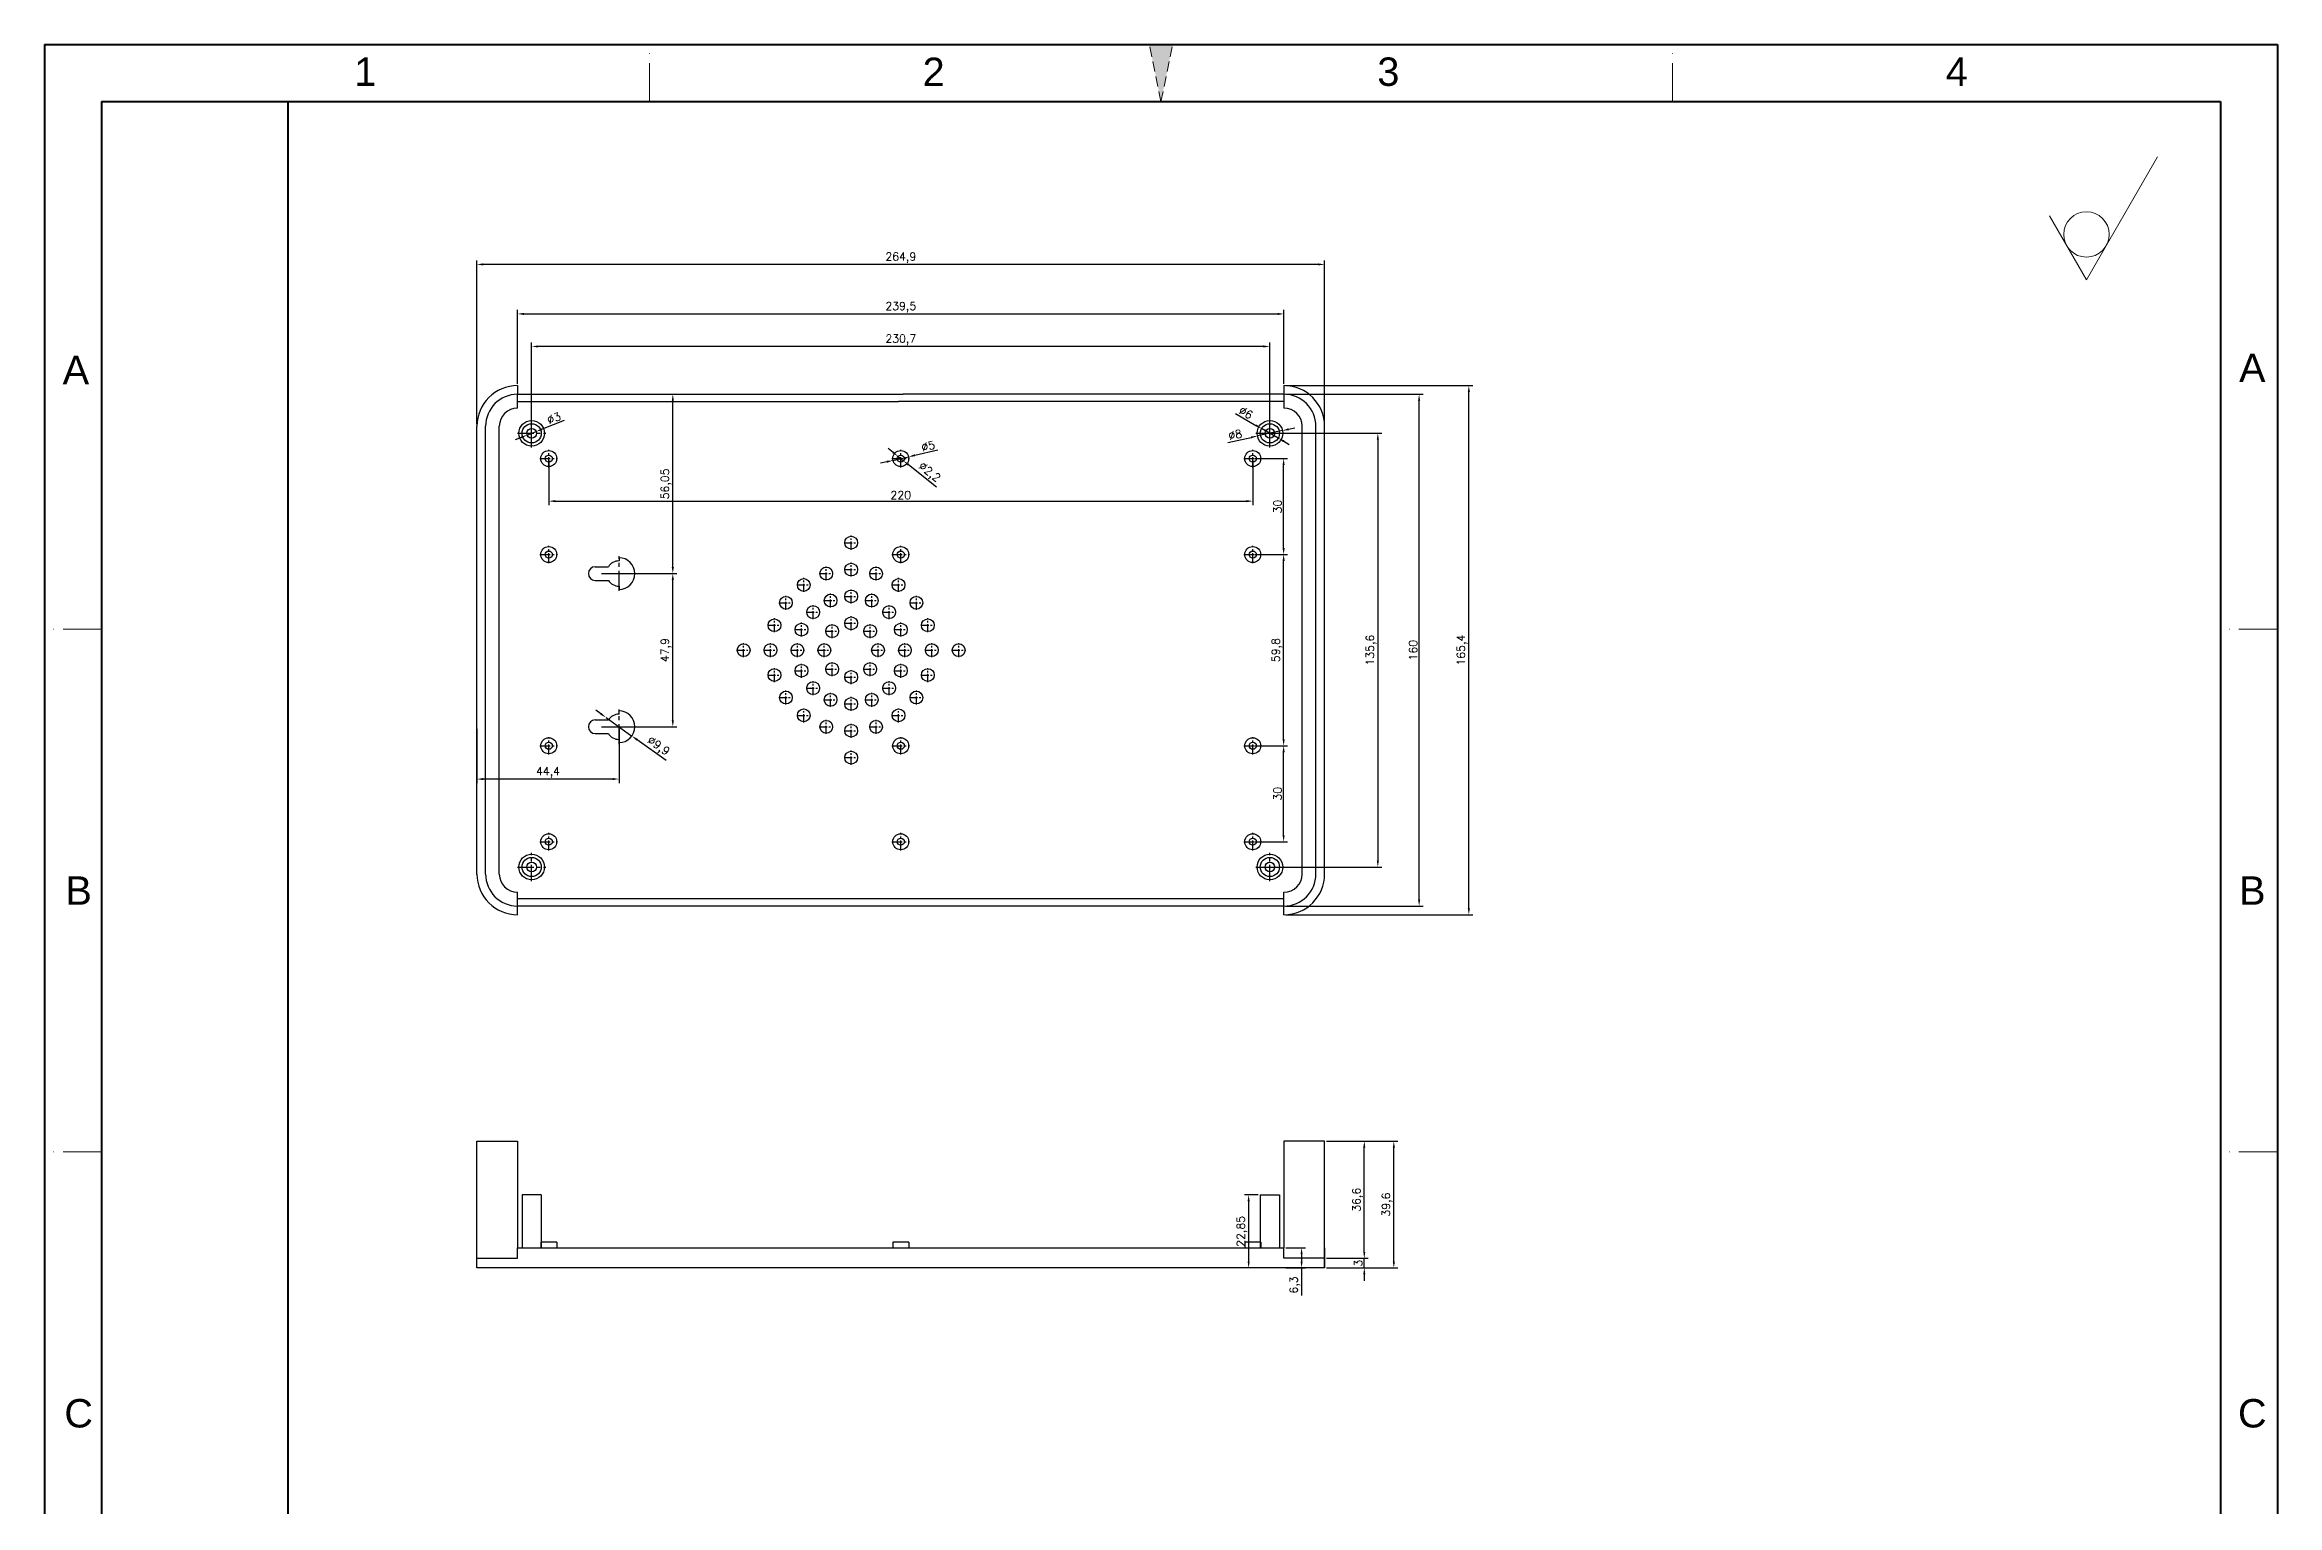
# Model space of a CAD drawing. Header units: millimetres. Extents: x 7826 to 8523, y -471 to 548.
# Drawn here: x 7826 to 8523, y 91 to 548 of the extents above; entities that cross this region are included whole.
import ezdxf
from ezdxf.enums import TextEntityAlignment as Align

# ---------------------------------------------------------------- set-up
doc = ezdxf.new("R2010")
doc.units = ezdxf.units.MM
for name, pattern in [('ACAD_ISO10W100', [18, 12, -3, 0, -3]), ('CENTER', [50.8, 31.75, -6.35, 6.35, -6.35]), ('HIDDEN2', [4.7625, 3.175, -1.5875])]:
    doc.linetypes.add(name, pattern=pattern)
for name, color, linetype, lineweight in [('dim', 82, 'Continuous', 9), ('图层1', 7, 'ACAD_ISO10W100', 15), ('图层4', 7, 'Continuous', 40), ('图层5', 7, 'HIDDEN2', 15), ('细实线', 3, 'Continuous', 18)]:
    doc.layers.add(name, color=color, linetype=linetype, lineweight=lineweight)
doc.layers.add('尺寸线', color=7, linetype='Continuous')
doc.styles.get("Standard").update_dxf_attribs({"font": 'txt', "bigfont": 'gbcbig.shx'})
doc.styles.add('样式 3', font='arial.ttf', dxfattribs={"height": 3.8})
doc.dimstyles.new('ISO-25', dxfattribs={"dimtxt": 2.5, "dimasz": 2.5, "dimexe": 1.25, "dimexo": 0.625, "dimtad": 1, "dimtxsty": 'Standard', "dimcen": 2.5, "dimadec": 0, "dimazin": 0, "dimtfac": 1, "dimtmove": 0, "dimatfit": 3, "dimfxl": 1, "dimarcsym": 0})

# ---------------------------------------------------------------- blocks, each defined once
blk = doc.blocks.new('*D365')
at = {"layer": 'Defpoints', "color": 0}
for p in [(8208.53, 426.43), (8208.53, 290.83), (8242.26, 290.83)]:
    blk.add_point(p, dxfattribs=at)
at = {"layer": 'dim', "color": 0, "lineweight": -2}
for p, q in [((8209.15, 426.43), (8243.51, 426.43)), ((8242.26, 424.43), (8242.26, 292.83)), ((8209.15, 290.83), (8243.51, 290.83))]:
    blk.add_line(p, q, dxfattribs=at)
at = {"layer": 'dim', "color": 0}
for points in [[(8241.93, 424.43), (8242.59, 424.43), (8242.26, 426.43)], [(8241.93, 292.83), (8242.59, 292.83), (8242.26, 290.83)]]:
    blk.add_solid(points, dxfattribs=at)
at = {"layer": 'dim', "color": 0, "insert": (8240.18, 358.63), "char_height": 2.5, "attachment_point": 5, "rotation": 90}
blk.add_mtext('135,6', dxfattribs=at)
blk = doc.blocks.new('*D366')
at = {"layer": 'Defpoints', "color": 0}
for p in [(7977.83, 453.58), (7977.83, 426.43), (8208.53, 426.43)]:
    blk.add_point(p, dxfattribs=at)
at = {"layer": 'dim', "color": 0, "lineweight": -2}
for p, q in [((7977.83, 427.05), (7977.83, 454.83)), ((8206.53, 453.58), (7979.83, 453.58)), ((8208.53, 427.05), (8208.53, 454.83))]:
    blk.add_line(p, q, dxfattribs=at)
at = {"layer": 'dim', "color": 0}
for points in [[(7979.83, 453.91), (7979.83, 453.25), (7977.83, 453.58)], [(8206.53, 453.91), (8206.53, 453.25), (8208.53, 453.58)]]:
    blk.add_solid(points, dxfattribs=at)
at = {"layer": 'dim', "color": 0, "insert": (8093.18, 455.66), "char_height": 2.5, "attachment_point": 5}
blk.add_mtext('230,7', dxfattribs=at)
blk = doc.blocks.new('*D367')
at = {"layer": 'Defpoints', "color": 0}
for p in [(8212.93, 463.76), (7973.43, 441.33), (8212.93, 441.33)]:
    blk.add_point(p, dxfattribs=at)
at = {"layer": 'dim', "color": 0, "lineweight": -2}
for p, q in [((7973.43, 441.95), (7973.43, 465.01)), ((7975.43, 463.76), (8210.93, 463.76)), ((8212.93, 441.95), (8212.93, 465.01))]:
    blk.add_line(p, q, dxfattribs=at)
at = {"layer": 'dim', "color": 0}
for points in [[(7975.43, 464.09), (7975.43, 463.42), (7973.43, 463.76)], [(8210.93, 464.09), (8210.93, 463.42), (8212.93, 463.76)]]:
    blk.add_solid(points, dxfattribs=at)
at = {"layer": 'dim', "color": 0, "insert": (8093.18, 465.84), "char_height": 2.5, "attachment_point": 5}
blk.add_mtext('239,5', dxfattribs=at)
blk = doc.blocks.new('*D368')
at = {"layer": 'Defpoints', "color": 0}
for p in [(7983.18, 418.53), (8203.18, 418.53), (8203.18, 405.22)]:
    blk.add_point(p, dxfattribs=at)
at = {"layer": 'dim', "color": 0, "lineweight": -2}
for p, q in [((7983.18, 417.9), (7983.18, 403.97)), ((8203.18, 417.9), (8203.18, 403.97)), ((7985.18, 405.22), (8201.18, 405.22))]:
    blk.add_line(p, q, dxfattribs=at)
at = {"layer": 'dim', "color": 0}
for points in [[(7985.18, 405.56), (7985.18, 404.89), (7983.18, 405.22)], [(8201.18, 405.56), (8201.18, 404.89), (8203.18, 405.22)]]:
    blk.add_solid(points, dxfattribs=at)
at = {"layer": 'dim', "color": 0, "insert": (8093.18, 407.1), "char_height": 2.5, "attachment_point": 5}
blk.add_mtext('220', dxfattribs=at)
blk = doc.blocks.new('*D369')
at = {"layer": 'Defpoints', "color": 0}
for p in [(8203.18, 328.73), (8212.82, 328.73), (8203.18, 298.73)]:
    blk.add_point(p, dxfattribs=at)
at = {"layer": 'dim', "color": 0, "lineweight": -2}
for p, q in [((8203.8, 328.73), (8214.07, 328.73)), ((8212.82, 300.73), (8212.82, 326.73)), ((8203.8, 298.73), (8214.07, 298.73))]:
    blk.add_line(p, q, dxfattribs=at)
at = {"layer": 'dim', "color": 0}
for points in [[(8212.48, 326.73), (8213.15, 326.73), (8212.82, 328.73)], [(8212.48, 300.73), (8213.15, 300.73), (8212.82, 298.73)]]:
    blk.add_solid(points, dxfattribs=at)
at = {"layer": 'dim', "color": 0, "insert": (8210.94, 313.73), "char_height": 2.5, "attachment_point": 5, "rotation": 90}
blk.add_mtext('30', dxfattribs=at)
blk = doc.blocks.new('*D370')
at = {"layer": 'Defpoints', "color": 0}
for p in [(8203.18, 388.53), (8212.82, 388.53), (8203.18, 328.73)]:
    blk.add_point(p, dxfattribs=at)
at = {"layer": 'dim', "color": 0, "lineweight": -2}
for p, q in [((8203.8, 388.53), (8214.07, 388.53)), ((8212.82, 330.73), (8212.82, 386.53)), ((8203.8, 328.73), (8214.07, 328.73))]:
    blk.add_line(p, q, dxfattribs=at)
at = {"layer": 'dim', "color": 0}
for points in [[(8212.48, 386.53), (8213.15, 386.53), (8212.82, 388.53)], [(8212.48, 330.73), (8213.15, 330.73), (8212.82, 328.73)]]:
    blk.add_solid(points, dxfattribs=at)
at = {"layer": 'dim', "color": 0, "insert": (8210.73, 358.63), "char_height": 2.5, "attachment_point": 5, "rotation": 90}
blk.add_mtext('59,8', dxfattribs=at)
blk = doc.blocks.new('*D371')
at = {"layer": 'Defpoints', "color": 0}
for p in [(8203.18, 418.53), (8212.82, 418.53), (8203.18, 388.53)]:
    blk.add_point(p, dxfattribs=at)
at = {"layer": 'dim', "color": 0, "lineweight": -2}
for p, q in [((8203.8, 418.53), (8214.07, 418.53)), ((8212.82, 390.53), (8212.82, 416.53)), ((8203.8, 388.53), (8214.07, 388.53))]:
    blk.add_line(p, q, dxfattribs=at)
at = {"layer": 'dim', "color": 0}
for points in [[(8212.48, 416.53), (8213.15, 416.53), (8212.82, 418.53)], [(8212.48, 390.53), (8213.15, 390.53), (8212.82, 388.53)]]:
    blk.add_solid(points, dxfattribs=at)
at = {"layer": 'dim', "color": 0, "insert": (8210.94, 403.53), "char_height": 2.5, "attachment_point": 5, "rotation": 90}
blk.add_mtext('30', dxfattribs=at)
blk = doc.blocks.new('*D372')
at = {"layer": 'Defpoints', "color": 0}
for p in [(8005.13, 382.58), (8021.94, 382.58), (8005.13, 334.68)]:
    blk.add_point(p, dxfattribs=at)
at = {"layer": 'dim', "color": 0, "lineweight": -2}
for p, q in [((8005.75, 382.58), (8023.19, 382.58)), ((8021.94, 336.68), (8021.94, 380.58)), ((8005.75, 334.68), (8023.19, 334.68))]:
    blk.add_line(p, q, dxfattribs=at)
at = {"layer": 'dim', "color": 0}
for points in [[(8021.61, 380.58), (8022.28, 380.58), (8021.94, 382.58)], [(8021.61, 336.68), (8022.28, 336.68), (8021.94, 334.68)]]:
    blk.add_solid(points, dxfattribs=at)
at = {"layer": 'dim', "color": 0, "insert": (8019.86, 358.63), "char_height": 2.5, "attachment_point": 5, "rotation": 90}
blk.add_mtext('47,9', dxfattribs=at)
blk = doc.blocks.new('*D373')
at = {"layer": 'Defpoints', "color": 0}
for p in [(8005.13, 438.63), (8021.94, 438.63), (8005.13, 382.58)]:
    blk.add_point(p, dxfattribs=at)
at = {"layer": 'dim', "color": 0, "lineweight": -2}
for p, q in [((8005.75, 438.63), (8023.19, 438.63)), ((8021.94, 384.58), (8021.94, 436.63)), ((8005.75, 382.58), (8023.19, 382.58))]:
    blk.add_line(p, q, dxfattribs=at)
at = {"layer": 'dim', "color": 0}
for points in [[(8021.61, 436.63), (8022.28, 436.63), (8021.94, 438.63)], [(8021.61, 384.58), (8022.28, 384.58), (8021.94, 382.58)]]:
    blk.add_solid(points, dxfattribs=at)
at = {"layer": 'dim', "color": 0, "insert": (8019.86, 410.6), "char_height": 2.5, "attachment_point": 5, "rotation": 90}
blk.add_mtext('56,05', dxfattribs=at)
blk = doc.blocks.new('*D374')
at = {"layer": 'Defpoints', "color": 0}
for p in [(7960.73, 334.68), (8005.13, 334.68), (7960.73, 318.33)]:
    blk.add_point(p, dxfattribs=at)
at = {"layer": 'dim', "color": 0, "lineweight": -2}
for p, q in [((7960.73, 334.05), (7960.73, 317.08)), ((8005.13, 334.05), (8005.13, 317.08)), ((8003.13, 318.33), (7962.73, 318.33))]:
    blk.add_line(p, q, dxfattribs=at)
at = {"layer": 'dim', "color": 0}
for points in [[(7962.73, 318.66), (7962.73, 317.99), (7960.73, 318.33)], [(8003.13, 318.66), (8003.13, 317.99), (8005.13, 318.33)]]:
    blk.add_solid(points, dxfattribs=at)
at = {"layer": 'dim', "color": 0, "insert": (7982.93, 320.41), "char_height": 2.5, "attachment_point": 5}
blk.add_mtext('44,4', dxfattribs=at)
blk = doc.blocks.new('*D375')
at = {"layer": 'Defpoints', "color": 0}
for p in [(7960.73, 479.23), (7960.73, 428.63), (8225.63, 428.63)]:
    blk.add_point(p, dxfattribs=at)
at = {"layer": 'dim', "color": 0, "lineweight": -2}
for p, q in [((7960.73, 429.25), (7960.73, 480.48)), ((8223.63, 479.23), (7962.73, 479.23)), ((8225.63, 429.25), (8225.63, 480.48))]:
    blk.add_line(p, q, dxfattribs=at)
at = {"layer": 'dim', "color": 0}
for points in [[(7962.73, 479.57), (7962.73, 478.9), (7960.73, 479.23)], [(8223.63, 479.57), (8223.63, 478.9), (8225.63, 479.23)]]:
    blk.add_solid(points, dxfattribs=at)
at = {"layer": 'dim', "color": 0, "insert": (8093.18, 481.32), "char_height": 2.5, "attachment_point": 5}
blk.add_mtext('264,9', dxfattribs=at)
blk = doc.blocks.new('*D376')
at = {"layer": 'Defpoints', "color": 0}
for p in [(8212.93, 441.33), (8270.7, 441.33), (8212.93, 275.93)]:
    blk.add_point(p, dxfattribs=at)
at = {"layer": 'dim', "color": 0, "lineweight": -2}
for p, q in [((8213.55, 441.33), (8271.95, 441.33)), ((8270.7, 277.93), (8270.7, 439.33)), ((8213.55, 275.93), (8271.95, 275.93))]:
    blk.add_line(p, q, dxfattribs=at)
at = {"layer": 'dim', "color": 0}
for points in [[(8270.37, 439.33), (8271.04, 439.33), (8270.7, 441.33)], [(8270.37, 277.93), (8271.04, 277.93), (8270.7, 275.93)]]:
    blk.add_solid(points, dxfattribs=at)
at = {"layer": 'dim', "color": 0, "insert": (8268.62, 358.63), "char_height": 2.5, "attachment_point": 5, "rotation": 90}
blk.add_mtext('165,4', dxfattribs=at)
blk = doc.blocks.new('*D377')
at = {"layer": 'Defpoints', "color": 0}
for p in [(8212.93, 438.63), (8255.16, 438.63), (8212.93, 278.63)]:
    blk.add_point(p, dxfattribs=at)
at = {"layer": 'dim', "color": 0, "lineweight": -2}
for p, q in [((8213.55, 438.63), (8256.41, 438.63)), ((8255.16, 280.63), (8255.16, 436.63)), ((8213.55, 278.63), (8256.41, 278.63))]:
    blk.add_line(p, q, dxfattribs=at)
at = {"layer": 'dim', "color": 0}
for points in [[(8254.83, 436.63), (8255.5, 436.63), (8255.16, 438.63)], [(8254.83, 280.63), (8255.5, 280.63), (8255.16, 278.63)]]:
    blk.add_solid(points, dxfattribs=at)
at = {"layer": 'dim', "color": 0, "insert": (8253.29, 358.63), "char_height": 2.5, "attachment_point": 5, "rotation": 90}
blk.add_mtext('160', dxfattribs=at)
blk = doc.blocks.new('*D378')
at = {"layer": 'Defpoints', "color": 0}
for p in [(8095.61, 419.09), (8090.74, 417.97)]:
    blk.add_point(p, dxfattribs=at)
at = {"layer": 'dim', "color": 0, "lineweight": -2}
for p, q in [((8090.74, 417.97), (8095.61, 419.09)), ((8104.79, 421.21), (8097.56, 419.54)), ((8088.79, 417.52), (8086.84, 417.07))]:
    blk.add_line(p, q, dxfattribs=at)
at = {"layer": 'dim', "color": 0}
for points in [[(8097.49, 419.87), (8097.64, 419.22), (8095.61, 419.09)], [(8088.72, 417.84), (8088.87, 417.19), (8090.74, 417.97)]]:
    blk.add_solid(points, dxfattribs=at)
at = {"layer": 'dim', "color": 0, "insert": (8101.73, 422.43), "char_height": 2.5, "attachment_point": 5, "rotation": 12.99983}
blk.add_mtext('∅5', dxfattribs=at)
blk = doc.blocks.new('*D379')
at = {"layer": 'Defpoints', "color": 0}
for p in [(8092.32, 419.22), (8094.03, 417.84)]:
    blk.add_point(p, dxfattribs=at)
at = {"layer": 'dim', "color": 0, "lineweight": -2}
for p, q in [((8090.76, 420.47), (8089.2, 421.72)), ((8092.32, 419.22), (8094.03, 417.84)), ((8104.3, 409.59), (8095.59, 416.59))]:
    blk.add_line(p, q, dxfattribs=at)
at = {"layer": 'dim', "color": 0}
for points in [[(8090.97, 420.73), (8090.55, 420.21), (8092.32, 419.22)], [(8095.8, 416.85), (8095.38, 416.33), (8094.03, 417.84)]]:
    blk.add_solid(points, dxfattribs=at)
at = {"layer": 'dim', "color": 0, "insert": (8102.03, 414.09), "char_height": 2.5, "attachment_point": 5, "rotation": 321.21682}
blk.add_mtext('∅2,2', dxfattribs=at)
blk = doc.blocks.new('*D380')
at = {"layer": 'Defpoints', "color": 0}
for p in [(8212.44, 427.27), (8204.62, 425.59)]:
    blk.add_point(p, dxfattribs=at)
at = {"layer": 'dim', "color": 0, "lineweight": -2}
for p, q in [((8212.44, 427.27), (8204.62, 425.59)), ((8214.39, 427.69), (8216.35, 428.12)), ((8195.41, 423.6), (8202.66, 425.16))]:
    blk.add_line(p, q, dxfattribs=at)
at = {"layer": 'dim', "color": 0}
for points in [[(8214.32, 428.02), (8214.46, 427.37), (8212.44, 427.27)], [(8202.59, 425.49), (8202.73, 424.84), (8204.62, 425.59)]]:
    blk.add_solid(points, dxfattribs=at)
at = {"layer": 'dim', "color": 0, "insert": (8197.66, 426), "char_height": 2.5, "attachment_point": 5, "rotation": 12.17061}
blk.add_mtext('∅8', dxfattribs=at)
blk = doc.blocks.new('*D381')
at = {"layer": 'Defpoints', "color": 0}
for p in [(8205.92, 427.92), (8211.13, 424.94)]:
    blk.add_point(p, dxfattribs=at)
at = {"layer": 'dim', "color": 0, "lineweight": -2}
for p, q in [((8197.74, 432.59), (8204.18, 428.91)), ((8211.13, 424.94), (8205.92, 427.92)), ((8212.87, 423.95), (8214.6, 422.96))]:
    blk.add_line(p, q, dxfattribs=at)
at = {"layer": 'dim', "color": 0}
for points in [[(8204.35, 429.2), (8204.02, 428.62), (8205.92, 427.92)], [(8213.03, 424.24), (8212.7, 423.66), (8211.13, 424.94)]]:
    blk.add_solid(points, dxfattribs=at)
at = {"layer": 'dim', "color": 0, "insert": (8201.03, 432.87), "char_height": 2.5, "attachment_point": 5, "rotation": 330.26578}
blk.add_mtext('∅6', dxfattribs=at)
blk = doc.blocks.new('*D382')
at = {"layer": 'Defpoints', "color": 0}
for p in [(7976.43, 425.88), (7979.22, 426.98)]:
    blk.add_point(p, dxfattribs=at)
at = {"layer": 'dim', "color": 0, "lineweight": -2}
for p, q in [((7976.43, 425.88), (7979.22, 426.98)), ((7987.99, 430.41), (7981.08, 427.71)), ((7974.57, 425.15), (7972.71, 424.42))]:
    blk.add_line(p, q, dxfattribs=at)
at = {"layer": 'dim', "color": 0}
for points in [[(7974.45, 425.46), (7974.69, 424.84), (7976.43, 425.88)], [(7980.96, 428.02), (7981.21, 427.4), (7979.22, 426.98)]]:
    blk.add_solid(points, dxfattribs=at)
at = {"layer": 'dim', "color": 0, "insert": (7984.78, 431.17), "char_height": 2.5, "attachment_point": 5, "rotation": 21.40558}
blk.add_mtext('∅3', dxfattribs=at)
blk = doc.blocks.new('*D383')
at = {"layer": 'Defpoints', "color": 0}
for p in [(8001.11, 337.57), (8009.14, 331.79)]:
    blk.add_point(p, dxfattribs=at)
at = {"layer": 'dim', "color": 0, "lineweight": -2}
for p, q in [((7999.48, 338.74), (7997.86, 339.9)), ((8001.11, 337.57), (8009.14, 331.79)), ((8019.83, 324.1), (8010.77, 330.62))]:
    blk.add_line(p, q, dxfattribs=at)
at = {"layer": 'dim', "color": 0}
for points in [[(7999.68, 339.01), (7999.29, 338.47), (8001.11, 337.57)], [(8010.96, 330.89), (8010.57, 330.35), (8009.14, 331.79)]]:
    blk.add_solid(points, dxfattribs=at)
at = {"layer": 'dim', "color": 0, "insert": (8017.33, 328.47), "char_height": 2.5, "attachment_point": 5, "rotation": 324.27487}
blk.add_mtext('∅9,9', dxfattribs=at)
blk = doc.blocks.new('*D384')
at = {"layer": 'Defpoints', "color": 0}
for p in [(8225.63, 168.49), (8238.03, 168.49), (8225.63, 165.49)]:
    blk.add_point(p, dxfattribs=at)
at = {"layer": 'dim', "color": 0, "lineweight": -2}
for p, q in [((8226.25, 168.49), (8239.28, 168.49)), ((8238.03, 170.49), (8238.03, 172.49)), ((8238.03, 165.49), (8238.03, 168.49)), ((8226.25, 165.49), (8239.28, 165.49)), ((8238.03, 163.49), (8238.03, 161.49))]:
    blk.add_line(p, q, dxfattribs=at)
at = {"layer": 'dim', "color": 0}
for points in [[(8237.7, 170.49), (8238.36, 170.49), (8238.03, 168.49)], [(8237.7, 163.49), (8238.36, 163.49), (8238.03, 165.49)]]:
    blk.add_solid(points, dxfattribs=at)
at = {"layer": 'dim', "color": 0, "insert": (8236.15, 166.99), "char_height": 2.5, "attachment_point": 5, "rotation": 90}
blk.add_mtext('3', dxfattribs=at)
blk = doc.blocks.new('*D385')
at = {"layer": 'Defpoints', "color": 0}
for p in [(8225.63, 205.09), (8238.03, 205.09), (8225.63, 168.49)]:
    blk.add_point(p, dxfattribs=at)
at = {"layer": 'dim', "color": 0, "lineweight": -2}
for p, q in [((8226.25, 205.09), (8239.28, 205.09)), ((8238.03, 170.49), (8238.03, 203.09)), ((8226.25, 168.49), (8239.28, 168.49))]:
    blk.add_line(p, q, dxfattribs=at)
at = {"layer": 'dim', "color": 0}
for points in [[(8237.7, 203.09), (8238.36, 203.09), (8238.03, 205.09)], [(8237.7, 170.49), (8238.36, 170.49), (8238.03, 168.49)]]:
    blk.add_solid(points, dxfattribs=at)
at = {"layer": 'dim', "color": 0, "insert": (8235.95, 186.79), "char_height": 2.5, "attachment_point": 5, "rotation": 90}
blk.add_mtext('36,6', dxfattribs=at)
blk = doc.blocks.new('*D386')
at = {"layer": 'Defpoints', "color": 0}
for p in [(8226.25, 205.09), (8247.26, 205.09), (8226.25, 165.49)]:
    blk.add_point(p, dxfattribs=at)
at = {"layer": 'dim', "color": 0, "lineweight": -2}
for p, q in [((8226.88, 205.09), (8248.51, 205.09)), ((8247.26, 167.49), (8247.26, 203.09)), ((8226.88, 165.49), (8248.51, 165.49))]:
    blk.add_line(p, q, dxfattribs=at)
at = {"layer": 'dim', "color": 0}
for points in [[(8246.93, 203.09), (8247.6, 203.09), (8247.26, 205.09)], [(8246.93, 167.49), (8247.6, 167.49), (8247.26, 165.49)]]:
    blk.add_solid(points, dxfattribs=at)
at = {"layer": 'dim', "color": 0, "insert": (8245.18, 185.29), "char_height": 2.5, "attachment_point": 5, "rotation": 90}
blk.add_mtext('39,6', dxfattribs=at)
blk = doc.blocks.new('*D387')
at = {"layer": 'Defpoints', "color": 0}
for p in [(8205.53, 188.34), (8201.88, 165.49), (8205.53, 165.49)]:
    blk.add_point(p, dxfattribs=at)
at = {"layer": 'dim', "color": 0, "lineweight": -2}
for p, q in [((8204.9, 188.34), (8200.63, 188.34)), ((8201.88, 186.34), (8201.88, 167.49)), ((8204.9, 165.49), (8200.63, 165.49))]:
    blk.add_line(p, q, dxfattribs=at)
at = {"layer": 'dim', "color": 0}
for points in [[(8201.55, 186.34), (8202.22, 186.34), (8201.88, 188.34)], [(8201.55, 167.49), (8202.22, 167.49), (8201.88, 165.49)]]:
    blk.add_solid(points, dxfattribs=at)
at = {"layer": 'dim', "color": 0, "insert": (8199.8, 176.91), "char_height": 2.5, "attachment_point": 5, "rotation": 90}
blk.add_mtext('22,85', dxfattribs=at)
blk = doc.blocks.new('*D388')
at = {"layer": 'Defpoints', "color": 0}
for p in [(8212.93, 171.79), (8212.93, 165.49), (8218.43, 165.49)]:
    blk.add_point(p, dxfattribs=at)
at = {"layer": 'dim', "color": 0, "lineweight": -2}
for p, q in [((8213.55, 171.79), (8219.68, 171.79)), ((8218.43, 169.79), (8218.43, 167.49)), ((8213.55, 165.49), (8219.68, 165.49)), ((8218.43, 165.49), (8218.43, 156.82))]:
    blk.add_line(p, q, dxfattribs=at)
at = {"layer": 'dim', "color": 0}
for points in [[(8218.1, 169.79), (8218.76, 169.79), (8218.43, 171.79)], [(8218.1, 167.49), (8218.76, 167.49), (8218.43, 165.49)]]:
    blk.add_solid(points, dxfattribs=at)
at = {"layer": 'dim', "color": 0, "insert": (8216.35, 160.16), "char_height": 2.5, "attachment_point": 5, "rotation": 90}
blk.add_mtext('6,3', dxfattribs=at)

msp = doc.modelspace()

# ---------------------------------------------------------------- hatches: boundary and pattern name
at = {"layer": '图层5'}
msp.add_hatch(color=0, dxfattribs=at).paths.add_polyline_path([(8174.499, 530.187), (8170.844, 547.95), (8178.155, 547.95)])

# ---------------------------------------------------------------- linework, layer by layer
for p, q in [((7973.426, 441.329), (7973.426, 438.629)), ((8212.926, 441.329), (8212.926, 438.629)), ((7973.426, 438.629), (8092.426, 438.629)), ((7973.426, 434.329), (7973.426, 438.629)), ((7973.426, 436.329), (8092.426, 436.329)), ((8092.426, 438.629), (8093.926, 438.629)), ((8093.926, 436.329), (8092.426, 436.329)), ((8212.926, 438.629), (8093.926, 438.629)), ((8212.926, 436.329), (8093.926, 436.329)), ((8212.926, 438.629), (8212.926, 434.329)), ((7960.726, 288.629), (7960.726, 428.629)), ((7963.426, 288.629), (7963.426, 428.629)), ((7967.726, 288.629), (7967.726, 428.629)), ((8218.626, 288.629), (8218.626, 428.629)), ((8222.926, 288.629), (8222.926, 428.629)), ((8225.626, 288.629), (8225.626, 428.629)), ((7983.176, 416.029), (7983.176, 416.029)), ((8093.176, 416.029), (8093.176, 416.029)), ((8203.176, 416.029), (8203.176, 416.029)), ((7997.701, 384.704), (8001.796, 384.704)), ((8005.126, 387.529), (8005.126, 386.529)), ((7997.701, 380.454), (8001.796, 380.454)), ((8005.126, 378.629), (8005.126, 377.629)), ((7997.701, 336.804), (8001.796, 336.804)), ((8005.126, 338.629), (8005.126, 339.629)), ((7997.701, 332.554), (8001.796, 332.554)), ((8005.126, 329.729), (8005.126, 330.729)), ((7983.176, 301.229), (7983.176, 301.229)), ((8093.176, 301.229), (8093.176, 301.229)), ((8203.176, 301.229), (8203.176, 301.229)), ((7973.426, 278.629), (7973.426, 282.929)), ((8212.926, 280.929), (7973.426, 280.929)), ((8212.926, 278.629), (8212.926, 282.929)), ((8212.926, 278.629), (7973.426, 278.629)), ((7973.426, 275.929), (7973.426, 278.629)), ((8212.926, 275.929), (8212.926, 278.629)), ((7960.726, 165.489), (7960.726, 205.089)), ((7960.726, 205.089), (7973.426, 205.089)), ((7973.426, 205.089), (7973.426, 171.789)), ((8225.626, 205.089), (8212.926, 205.089)), ((8212.926, 205.089), (8212.926, 171.789)), ((8225.626, 165.489), (8225.626, 205.089)), ((7974.826, 188.339), (7974.826, 171.789)), ((7980.826, 188.339), (7974.826, 188.339)), ((7980.826, 188.339), (7980.826, 171.789)), ((8205.526, 188.339), (8205.526, 171.789)), ((8205.526, 188.339), (8211.526, 188.339)), ((8211.526, 188.339), (8211.526, 171.789)), ((7960.726, 165.489), (7960.726, 171.789)), ((7960.726, 168.489), (7973.426, 168.489)), ((7973.426, 171.789), (8212.926, 171.789)), ((7973.426, 168.489), (7973.426, 171.789)), ((7980.676, 173.539), (7980.676, 171.789)), ((7985.676, 173.539), (7980.676, 173.539)), ((7985.676, 173.539), (7985.676, 171.789)), ((8090.676, 173.539), (8090.676, 171.789)), ((8095.676, 173.539), (8090.676, 173.539)), ((8095.676, 173.539), (8095.676, 171.789)), ((8200.676, 173.539), (8200.676, 171.789)), ((8205.676, 173.539), (8200.676, 173.539)), ((8205.676, 173.539), (8205.676, 171.789)), ((8212.926, 168.489), (8212.926, 171.789)), ((8225.626, 168.489), (8212.926, 168.489)), ((8225.626, 171.789), (8225.626, 165.489)), ((8225.626, 165.489), (7960.726, 165.489))]:
    msp.add_line(p, q)
at = {"color": 1, "linetype": 'CENTER', "ltscale": 0.16}
for p, q in [((7973.426, 426.429), (7982.226, 426.429)), ((7977.826, 422.029), (7977.826, 430.829)), ((8204.126, 426.429), (8212.926, 426.429)), ((8208.526, 422.029), (8208.526, 430.829)), ((7977.826, 286.429), (7977.826, 295.229)), ((8208.526, 286.429), (8208.526, 295.229)), ((7973.426, 290.829), (7982.226, 290.829)), ((8204.126, 290.829), (8212.926, 290.829))]:
    msp.add_line(p, q, dxfattribs=at)
at = {"color": 1, "linetype": 'CENTER', "ltscale": 0.1}
for p, q in [((7983.176, 415.779), (7983.176, 421.279)), ((8093.176, 415.779), (8093.176, 421.279)), ((8203.176, 415.779), (8203.176, 421.279)), ((7980.426, 418.529), (7985.926, 418.529)), ((8090.426, 418.529), (8095.926, 418.529)), ((8200.426, 418.529), (8205.926, 418.529)), ((7983.176, 385.779), (7983.176, 391.279)), ((8093.176, 385.779), (8093.176, 391.279)), ((8203.176, 385.779), (8203.176, 391.279)), ((7980.426, 388.529), (7985.926, 388.529)), ((8090.426, 388.529), (8095.926, 388.529)), ((8200.426, 388.529), (8205.926, 388.529)), ((7980.426, 328.729), (7985.926, 328.729)), ((7983.176, 325.979), (7983.176, 331.479)), ((8090.426, 328.729), (8095.926, 328.729)), ((8093.176, 325.979), (8093.176, 331.479)), ((8200.426, 328.729), (8205.926, 328.729)), ((8203.176, 325.979), (8203.176, 331.479)), ((7983.176, 295.979), (7983.176, 301.479)), ((8093.176, 295.979), (8093.176, 301.479)), ((8203.176, 295.979), (8203.176, 301.479)), ((7980.426, 298.729), (7985.926, 298.729)), ((8090.426, 298.729), (8095.926, 298.729)), ((8200.426, 298.729), (8205.926, 298.729))]:
    msp.add_line(p, q, dxfattribs=at)
at = {"color": 1, "linetype": 'CENTER', "ltscale": 0.08}
for p, q in [((8075.476, 392.229), (8079.876, 392.229)), ((8077.676, 390.029), (8077.676, 394.429)), ((8069.889, 380.396), (8069.889, 384.796)), ((8075.476, 383.829), (8079.876, 383.829)), ((8077.676, 381.629), (8077.676, 386.029)), ((8085.463, 380.396), (8085.463, 384.796)), ((8060.664, 379.016), (8065.064, 379.016)), ((8062.864, 376.816), (8062.864, 381.216)), ((8067.689, 382.596), (8072.089, 382.596)), ((8077.676, 373.229), (8077.676, 377.629)), ((8083.263, 382.596), (8087.663, 382.596)), ((8090.288, 379.016), (8094.688, 379.016)), ((8092.488, 376.816), (8092.488, 381.216)), ((8055.089, 373.441), (8059.489, 373.441)), ((8057.289, 371.241), (8057.289, 375.641)), ((8063.597, 370.508), (8067.997, 370.508)), ((8065.797, 368.308), (8065.797, 372.708)), ((8069.047, 374.15), (8073.447, 374.15)), ((8071.247, 371.95), (8071.247, 376.35)), ((8075.476, 375.429), (8079.876, 375.429)), ((8081.905, 374.15), (8086.305, 374.15)), ((8084.105, 371.95), (8084.105, 376.35)), ((8087.355, 370.508), (8091.755, 370.508)), ((8089.555, 368.308), (8089.555, 372.708)), ((8095.863, 373.441), (8100.263, 373.441)), ((8098.063, 371.241), (8098.063, 375.641)), ((8051.509, 366.416), (8055.909, 366.416)), ((8053.709, 364.216), (8053.709, 368.616)), ((8059.955, 365.058), (8064.355, 365.058)), ((8062.155, 362.858), (8062.155, 367.258)), ((8069.536, 364.569), (8073.936, 364.569)), ((8071.736, 362.369), (8071.736, 366.769)), ((8075.476, 367.029), (8079.876, 367.029)), ((8077.676, 364.829), (8077.676, 369.229)), ((8081.416, 364.569), (8085.816, 364.569)), ((8083.616, 362.369), (8083.616, 366.769)), ((8090.997, 365.058), (8095.397, 365.058)), ((8093.197, 362.858), (8093.197, 367.258)), ((8099.443, 366.416), (8103.843, 366.416)), ((8101.643, 364.216), (8101.643, 368.616)), ((8041.876, 358.629), (8046.276, 358.629)), ((8044.076, 356.429), (8044.076, 360.829)), ((8050.276, 358.629), (8054.676, 358.629)), ((8052.476, 356.429), (8052.476, 360.829)), ((8058.676, 358.629), (8063.076, 358.629)), ((8060.876, 356.429), (8060.876, 360.829)), ((8067.076, 358.629), (8071.476, 358.629)), ((8069.276, 356.429), (8069.276, 360.829)), ((8083.876, 358.629), (8088.276, 358.629)), ((8086.076, 356.429), (8086.076, 360.829)), ((8092.276, 358.629), (8096.676, 358.629)), ((8094.476, 356.429), (8094.476, 360.829)), ((8100.676, 358.629), (8105.076, 358.629)), ((8102.876, 356.429), (8102.876, 360.829)), ((8109.076, 358.629), (8113.476, 358.629)), ((8111.276, 356.429), (8111.276, 360.829)), ((8051.509, 350.842), (8055.909, 350.842)), ((8053.709, 348.642), (8053.709, 353.042)), ((8059.955, 352.2), (8064.355, 352.2)), ((8062.155, 350), (8062.155, 354.4)), ((8065.797, 344.55), (8065.797, 348.95)), ((8069.536, 352.689), (8073.936, 352.689)), ((8071.736, 350.489), (8071.736, 354.889)), ((8075.476, 350.229), (8079.876, 350.229)), ((8077.676, 348.029), (8077.676, 352.429)), ((8081.416, 352.689), (8085.816, 352.689)), ((8083.616, 350.489), (8083.616, 354.889)), ((8089.555, 344.55), (8089.555, 348.95)), ((8090.997, 352.2), (8095.397, 352.2)), ((8093.197, 350), (8093.197, 354.4)), ((8099.443, 350.842), (8103.843, 350.842)), ((8101.643, 348.642), (8101.643, 353.042)), ((8055.089, 343.817), (8059.489, 343.817)), ((8057.289, 341.617), (8057.289, 346.017)), ((8063.597, 346.75), (8067.997, 346.75)), ((8069.047, 343.108), (8073.447, 343.108)), ((8071.247, 340.908), (8071.247, 345.308)), ((8077.676, 339.629), (8077.676, 344.029)), ((8081.905, 343.108), (8086.305, 343.108)), ((8084.105, 340.908), (8084.105, 345.308)), ((8087.355, 346.75), (8091.755, 346.75)), ((8095.863, 343.817), (8100.263, 343.817)), ((8098.063, 341.617), (8098.063, 346.017)), ((8060.664, 338.242), (8065.064, 338.242)), ((8062.864, 336.042), (8062.864, 340.442)), ((8069.889, 332.462), (8069.889, 336.862)), ((8075.476, 341.829), (8079.876, 341.829)), ((8077.676, 331.229), (8077.676, 335.629)), ((8085.463, 332.462), (8085.463, 336.862)), ((8090.288, 338.242), (8094.688, 338.242)), ((8092.488, 336.042), (8092.488, 340.442)), ((8067.689, 334.662), (8072.089, 334.662)), ((8075.476, 333.429), (8079.876, 333.429)), ((8083.263, 334.662), (8087.663, 334.662)), ((8075.476, 325.029), (8079.876, 325.029)), ((8077.676, 322.829), (8077.676, 327.229))]:
    msp.add_line(p, q, dxfattribs=at)
at = {"color": 1, "linetype": 'CENTER', "ltscale": 0.198}
for p, q in [((8005.126, 377.134), (8005.126, 388.024)), ((7999.681, 382.579), (8010.571, 382.579)), ((8005.126, 329.234), (8005.126, 340.124)), ((7999.681, 334.679), (8010.571, 334.679))]:
    msp.add_line(p, q, dxfattribs=at)
for centre, radius in [((7977.826, 426.429), 4), ((7977.826, 426.429), 3), ((7977.826, 426.429), 1.5), ((8208.526, 426.429), 4), ((8208.526, 426.429), 3), ((8208.526, 426.429), 1.5), ((7983.176, 418.529), 2.5), ((7983.176, 418.529), 1.1), ((8093.176, 418.529), 2.5), ((8093.176, 418.529), 1.1), ((8203.176, 418.529), 2.5), ((8203.176, 418.529), 1.1), ((7983.176, 388.529), 2.5), ((8077.676, 392.229), 2), ((8093.176, 388.529), 2.5), ((8203.176, 388.529), 2.5), ((7983.176, 388.529), 1.1), ((8069.889, 382.596), 2), ((8077.676, 383.829), 2), ((8085.463, 382.596), 2), ((8093.176, 388.529), 1.1), ((8203.176, 388.529), 1.1), ((8062.864, 379.016), 2), ((8077.676, 375.429), 2), ((8092.488, 379.016), 2), ((8057.289, 373.441), 2), ((8065.797, 370.508), 2), ((8071.247, 374.15), 2), ((8084.105, 374.15), 2), ((8089.555, 370.508), 2), ((8098.063, 373.441), 2), ((8053.709, 366.416), 2), ((8062.155, 365.058), 2), ((8071.736, 364.569), 2), ((8077.676, 367.029), 2), ((8083.616, 364.569), 2), ((8093.197, 365.058), 2), ((8101.643, 366.416), 2), ((8044.076, 358.629), 2), ((8052.476, 358.629), 2), ((8060.876, 358.629), 2), ((8069.276, 358.629), 2), ((8086.076, 358.629), 2), ((8094.476, 358.629), 2), ((8102.876, 358.629), 2), ((8111.276, 358.629), 2), ((8053.709, 350.842), 2), ((8062.155, 352.2), 2), ((8071.736, 352.689), 2), ((8077.676, 350.229), 2), ((8083.616, 352.689), 2), ((8093.197, 352.2), 2), ((8101.643, 350.842), 2), ((8057.289, 343.817), 2), ((8065.797, 346.75), 2), ((8071.247, 343.108), 2), ((8077.676, 341.829), 2), ((8084.105, 343.108), 2), ((8089.555, 346.75), 2), ((8098.063, 343.817), 2), ((8062.864, 338.242), 2), ((8069.889, 334.662), 2), ((8077.676, 333.429), 2), ((8085.463, 334.662), 2), ((8092.488, 338.242), 2), ((7983.176, 328.729), 2.5), ((7983.176, 328.729), 1.1), ((8093.176, 328.729), 2.5), ((8093.176, 328.729), 1.1), ((8203.176, 328.729), 2.5), ((8203.176, 328.729), 1.1), ((8077.676, 325.029), 2), ((7983.176, 298.729), 2.5), ((8093.176, 298.729), 2.5), ((8203.176, 298.729), 2.5), ((7977.826, 290.829), 4), ((7977.826, 290.829), 3), ((7983.176, 298.729), 1.1), ((8093.176, 298.729), 1.1), ((8203.176, 298.729), 1.1), ((8208.526, 290.829), 4), ((8208.526, 290.829), 3), ((7977.826, 290.829), 1.5), ((8208.526, 290.829), 1.5)]:
    msp.add_circle(centre, radius)
for centre, radius, start, end in [((7973.426, 428.629), 12.7, 90, 180), ((8212.926, 428.629), 12.7, 0, 90), ((7973.426, 428.629), 10, 90, 180), ((7973.426, 428.629), 5.7, 90, 180), ((8212.926, 428.629), 10, 0, 90), ((8212.926, 428.629), 5.7, 0, 90), ((7997.701, 382.579), 2.125, 90, 270), ((8005.126, 382.579), 3.95, 90, 147.454127), ((8005.126, 382.579), 4.95, 270, 90), ((8005.126, 382.579), 3.95, 212.545873, 270), ((7997.701, 334.679), 2.125, 90, 270), ((8005.126, 334.679), 3.95, 90, 147.454127), ((8005.126, 334.679), 4.95, 270, 90), ((8005.126, 334.679), 3.95, 212.545873, 270), ((7973.426, 288.629), 12.7, 180, 270), ((7973.426, 288.629), 10, 180, 270), ((7973.426, 288.629), 5.7, 180, 270), ((8212.926, 288.629), 10, 270, 0), ((8212.926, 288.629), 12.7, 270, 0), ((8212.926, 288.629), 5.7, 270, 0)]:
    msp.add_arc(centre, radius, start, end)
at = {"layer": '图层1', "color": 0}
for p, q in [((8014.637, 530.187), (8014.637, 547.95)), ((8334.362, 530.187), (8334.362, 547.95)), ((7843.406, 365.173), (7825.643, 365.173)), ((8523.356, 365.173), (8505.593, 365.173)), ((7843.406, 201.758), (7825.643, 201.758)), ((8523.356, 201.758), (8505.593, 201.758))]:
    msp.add_line(p, q, dxfattribs=at)
at = {"layer": '图层4', "color": 0}
msp.add_line((7901.707, -453.503), (7901.707, 530.187), dxfattribs=at)
at = {"layer": '图层5', "color": 0}
for q in [(8170.844, 547.95), (8178.155, 547.95)]:
    msp.add_line((8174.499, 530.187), q, dxfattribs=at)
at = {"layer": '尺寸线', "color": 0, "lineweight": 40}
for p, q in [((7825.643, 547.95), (8523.356, 547.95)), ((7825.643, 547.95), (7825.643, -471.265)), ((8523.356, 547.95), (8523.356, -471.265)), ((7843.406, 530.187), (8505.593, 530.187)), ((7843.406, 530.187), (7843.406, -453.503)), ((8505.593, 530.187), (8505.593, -453.503))]:
    msp.add_line(p, q, dxfattribs=at)
at = {"layer": '细实线', "color": 0}
for p, q in [((8463.708, 474.408), (8485.91, 512.864)), ((8452.145, 494.436), (8463.708, 474.408))]:
    msp.add_line(p, q, dxfattribs=at)
msp.add_circle((8463.708, 488.618), 7.105, dxfattribs=at)

# ---------------------------------------------------------------- texts
at = {"layer": '图层1', "color": 0, "style": '样式 3'}
for s, p in [('B', (7836.271, 283.465)), ('B', (8515.53, 283.465)), ('C', (7836.271, 120.05)), ('C', (8515.53, 120.05))]:
    msp.add_text(s, height=8.881, dxfattribs=at).set_placement(p, align=Align.MIDDLE)
at = {"layer": '图层5', "color": 0, "style": '样式 3'}
for s, p in [('1', (7925.824, 539.498)), ('2', (8103.449, 539.498)), ('3', (8245.55, 539.498)), ('4', (8423.175, 539.498)), ('A', (7835.408, 446.234)), ('A', (8515.53, 446.881))]:
    msp.add_text(s, height=8.881, dxfattribs=at).set_placement(p, align=Align.MIDDLE)

# ---------------------------------------------------------------- dimensions: what is measured, and where the dimension line sits
at = {"layer": 'dim'}
for base, p1, p2, picture, middle in [((7960.726, 479.234), (8225.626, 428.629), (7960.726, 428.629), '*D375', (8093.176, 481.317)), ((8212.926, 463.757), (7973.426, 441.329), (8212.926, 441.329), '*D367', (8093.176, 465.84)), ((7977.826, 453.58), (8208.526, 426.429), (7977.826, 426.429), '*D366', (8093.176, 455.664)), ((8203.176, 405.224), (7983.176, 418.529), (8203.176, 418.529), '*D368', (8093.176, 407.099)), ((7960.726, 318.327), (8005.126, 334.679), (7960.726, 334.679), '*D374', (7982.926, 320.41))]:
    dim = msp.add_linear_dim(base=base, p1=p1, p2=p2, dimstyle='ISO-25', override={"dimasz": 2}, dxfattribs=at)
    dim.commit()
    dim.dimension.update_dxf_attribs({"geometry": picture, "text_midpoint": middle})
for base, p1, p2, override, picture, middle in [((8270.704, 441.329), (8212.926, 275.929), (8212.926, 441.329), {"dimasz": 2}, '*D376', (8268.621, 358.629)), ((8021.942, 438.629), (8005.126, 382.579), (8005.126, 438.629), {"dimasz": 2, "dimtmove": 1}, '*D373', (8019.859, 410.604)), ((8255.164, 438.629), (8212.926, 278.629), (8212.926, 438.629), {"dimasz": 2}, '*D377', (8253.289, 358.629)), ((8242.26, 290.829), (8208.526, 426.429), (8208.526, 290.829), {"dimasz": 2}, '*D365', (8240.177, 358.629)), ((8212.818, 418.529), (8203.176, 388.529), (8203.176, 418.529), {"dimasz": 2, "dimtmove": 1}, '*D371', (8210.943, 403.529)), ((8212.818, 388.529), (8203.176, 328.729), (8203.176, 388.529), {"dimasz": 2, "dimtmove": 1}, '*D370', (8210.735, 358.629)), ((8021.942, 382.579), (8005.126, 334.679), (8005.126, 382.579), {"dimasz": 2}, '*D372', (8019.859, 358.629)), ((8212.818, 328.729), (8203.176, 298.729), (8203.176, 328.729), {"dimasz": 2}, '*D369', (8210.943, 313.729)), ((8238.029, 205.089), (8225.626, 168.489), (8225.626, 205.089), {"dimasz": 2, "dimtmove": 1}, '*D385', (8235.946, 186.789)), ((8247.264, 205.089), (8226.251, 165.489), (8226.251, 205.089), {"dimasz": 2}, '*D386', (8245.181, 185.289)), ((8201.884, 165.489), (8205.526, 188.339), (8205.526, 165.489), {"dimasz": 2}, '*D387', (8199.801, 176.914)), ((8218.431, 165.489), (8212.926, 171.789), (8212.926, 165.489), {"dimasz": 2}, '*D388', (8216.348, 160.156)), ((8238.029, 168.489), (8225.626, 165.489), (8225.626, 168.489), {"dimasz": 2}, '*D384', (8236.154, 166.989))]:
    dim = msp.add_linear_dim(base=base, p1=p1, p2=p2, angle=90, dimstyle='ISO-25', override=override, dxfattribs=at)
    dim.commit()
    dim.dimension.update_dxf_attribs({"geometry": picture, "text_midpoint": middle})
for p1, p2, picture, middle in [((7976.429, 425.881), (7979.222, 426.976), '*D382', (7984.784, 431.17)), ((8211.131, 424.941), (8205.921, 427.917), '*D381', (8201.026, 432.872)), ((8212.436, 427.272), (8204.616, 425.586), '*D380', (8197.663, 426.004)), ((8090.74, 417.967), (8095.612, 419.091), '*D378', (8101.727, 422.427)), ((8092.318, 419.218), (8094.033, 417.84), '*D379', (8102.029, 414.088)), ((8001.107, 337.569), (8009.145, 331.789), '*D383', (8017.329, 328.468))]:
    dim = msp.add_diameter_dim_2p(p1=p1, p2=p2, dimstyle='ISO-25', override={"dimasz": 2}, dxfattribs=at)
    dim.commit()
    dim.dimension.update_dxf_attribs({"geometry": picture, "text_midpoint": middle})

doc.saveas('drawing.dxf')
